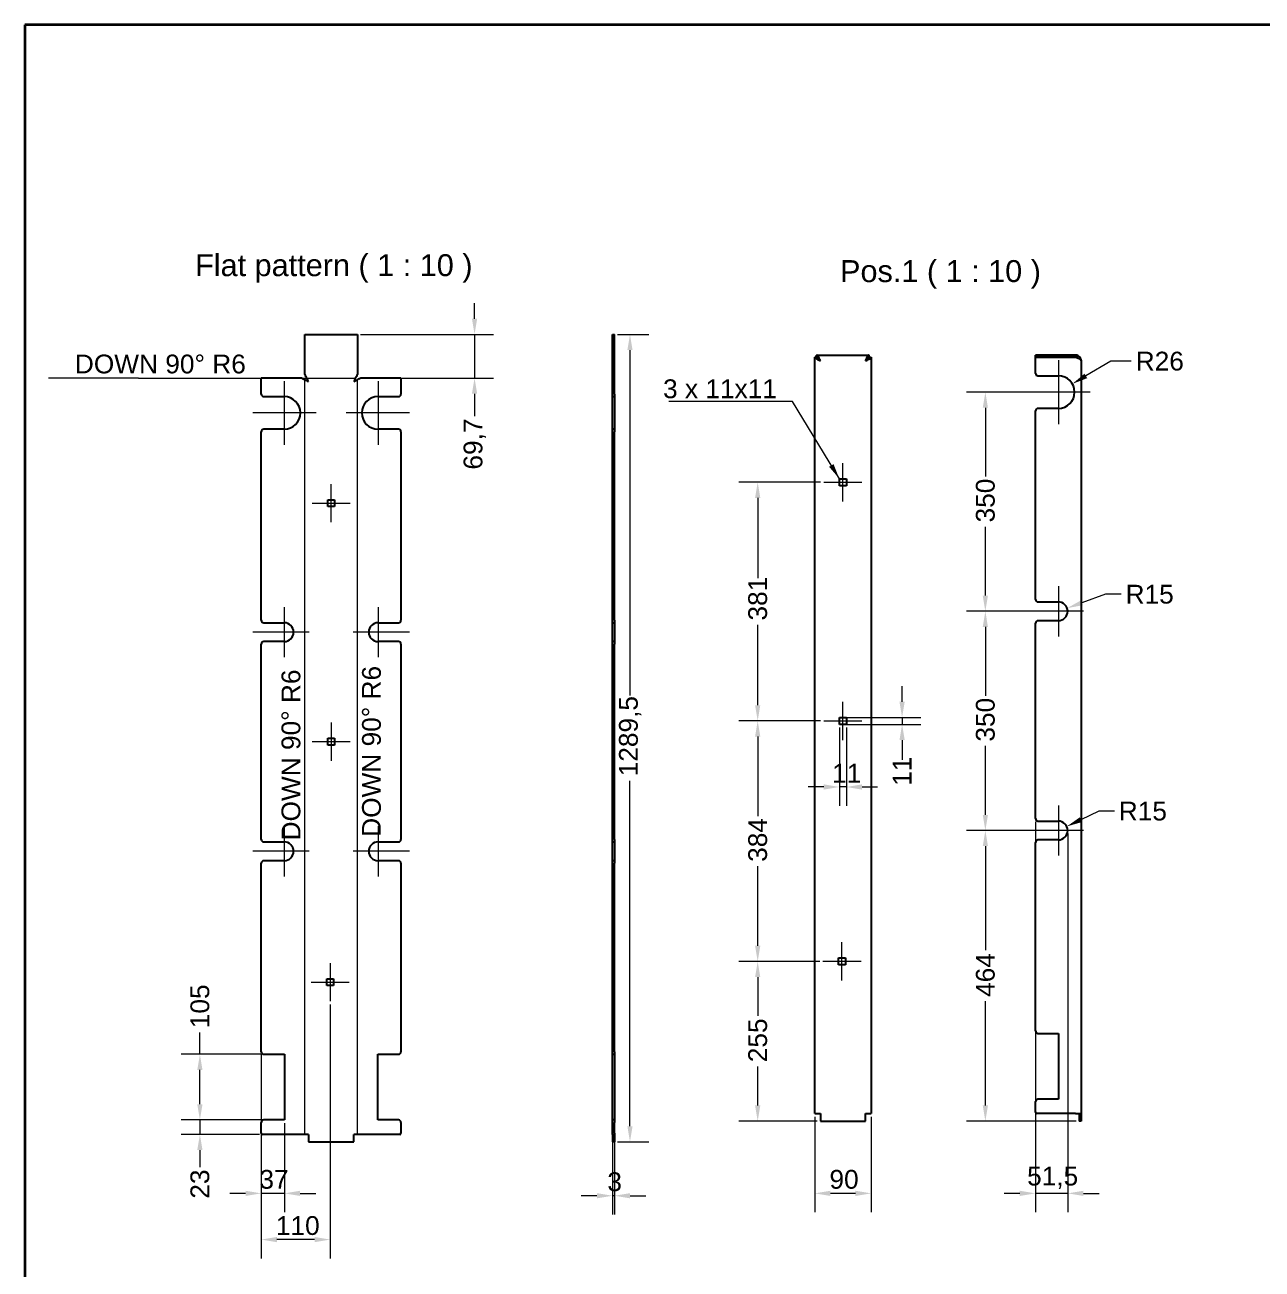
# Model space of a CAD drawing. Header units: millimetres. Extents: x 100 to 2075, y 25 to 2945.
# Drawn here: x 100 to 1088, y 1952 to 2945 of the extents above; entities that cross this region are included whole.
import ezdxf

# ---------------------------------------------------------------- set-up
doc = ezdxf.new("R2010")
doc.units = ezdxf.units.MM
doc.header["$LTSCALE"] = 5
doc.linetypes.add('CHAIN', pattern=[0.3543, 0.2362, -0.0295, 0.0591, -0.0295])
doc.linetypes.add('DASHED', pattern=[0.2067, 0.1654, -0.0413])
doc.layers.get('0').update_dxf_attribs({"lineweight": 18})
for name, color, linetype, lineweight in [('Bend Centerline', 7, 'CHAIN', 18), ('Border', 7, 'Continuous', 35), ('Center Mark', 7, 'Continuous', 18), ('Centerline', 7, 'Continuous', 18), ('Dimension', 7, 'Continuous', 18), ('Hidden', 7, 'DASHED', 25), ('Symbol', 7, 'Continuous', 18), ('Visible', 7, 'Continuous', 25)]:
    doc.layers.add(name, color=color, linetype=linetype, lineweight=lineweight)
doc.styles.add('Label Text', font='arial.ttf')
doc.styles.add('Title', font='arial.ttf')
doc.dimstyles.new('Default - Method 2a$7', dxfattribs={"dimscale": 5, "dimtxt": 3, "dimasz": 2.5, "dimexe": 3, "dimexo": 0.5, "dimgap": 0.7, "dimtad": 0, "dimtoh": 1, "dimdec": 1, "dimrnd": 1e-08, "dimtxsty": 'Title', "dimcen": 0.09, "dimdle": 10, "dimclrd": 256, "dimclre": 256, "dimclrt": 7, "dimazin": 2, "dimtfac": 0.833333, "dimtdec": 1, "dimtmove": 0, "dimatfit": 3, "dimfxl": 1, "dimtolj": 1, "dimlwd": -1, "dimlwe": -1, "dimarcsym": 0})
doc.dimstyles.new('Default - Method 2b', dxfattribs={"dimscale": 5, "dimtxt": 3, "dimasz": 2.5, "dimexe": 3, "dimexo": 0.5, "dimgap": 0.7, "dimtad": 0, "dimtoh": 1, "dimdec": 1, "dimrnd": 1e-08, "dimtxsty": 'Title', "dimcen": 0.09, "dimdle": 10, "dimclrd": 256, "dimclre": 256, "dimclrt": 7, "dimadec": 0, "dimazin": 2, "dimtfac": 0.833333, "dimtdec": 1, "dimtmove": 0, "dimatfit": 3, "dimfxl": 1, "dimtolj": 1, "dimlwd": -1, "dimlwe": -1, "dimarcsym": 0})

# ---------------------------------------------------------------- blocks, each defined once
blk = doc.blocks.new('Borders A3L')
at = {"layer": 'Border'}
for p, q in [((415, 589), (20, 589)), ((20, 589), (20, 5))]:
    blk.add_line(p, q, dxfattribs=at)
blk = doc.blocks.new('*D20')
at = {"layer": 'Defpoints', "color": 0, "transparency": 16777216}
for p in [(569.05, 2060.17), (570.55, 2060.17), (569.05, 2010.17)]:
    blk.add_point(p, dxfattribs=at)
at = {"layer": 'Dimension', "transparency": 16777216}
for p, q in [((569.05, 2057.67), (569.05, 1995.17)), ((570.55, 2057.67), (570.55, 1995.17)), ((556.55, 2010.17), (544.05, 2010.17)), ((570.55, 2010.17), (569.05, 2010.17)), ((583.05, 2010.17), (595.55, 2010.17))]:
    blk.add_line(p, q, dxfattribs=at)
for points in [[(556.55, 2012.26), (556.55, 2008.09), (569.05, 2010.17)], [(583.05, 2012.26), (583.05, 2008.09), (570.55, 2010.17)]]:
    blk.add_solid(points, dxfattribs=at)
at = {"layer": 'Dimension', "color": 7, "transparency": 16777216, "insert": (564.89, 2013.67), "char_height": 15, "attachment_point": 7, "style": 'Title'}
blk.add_mtext('\\A1;3', dxfattribs=at)
blk = doc.blocks.new('*D22')
at = {"layer": 'Defpoints', "color": 0, "transparency": 16777216}
for p in [(343.67, 2165.42), (288.67, 2125.17), (288.67, 1975.17)]:
    blk.add_point(p, dxfattribs=at)
at = {"layer": 'Dimension', "transparency": 16777216}
for p, q in [((343.67, 2162.92), (343.67, 1960.17)), ((288.67, 2122.67), (288.67, 1960.17)), ((331.17, 1975.17), (301.17, 1975.17))]:
    blk.add_line(p, q, dxfattribs=at)
for points in [[(301.17, 1977.26), (301.17, 1973.09), (288.67, 1975.17)], [(331.17, 1977.26), (331.17, 1973.09), (343.67, 1975.17)]]:
    blk.add_solid(points, dxfattribs=at)
at = {"layer": 'Dimension', "color": 7, "transparency": 16777216, "insert": (300.33, 1978.67), "char_height": 15, "attachment_point": 7, "style": 'Title'}
blk.add_mtext('\\A1;110', dxfattribs=at)
blk = doc.blocks.new('*D23')
at = {"layer": 'Defpoints', "color": 0, "transparency": 16777216}
for p in [(239.67, 2070.67), (290.67, 2070.67), (289.67, 2059.17)]:
    blk.add_point(p, dxfattribs=at)
at = {"layer": 'Dimension', "transparency": 16777216}
for p, q in [((239.67, 2083.17), (239.67, 2095.67)), ((288.17, 2070.67), (224.67, 2070.67)), ((239.67, 2070.67), (239.67, 2059.17)), ((287.17, 2059.17), (224.67, 2059.17)), ((239.67, 2046.67), (239.67, 2033.07))]:
    blk.add_line(p, q, dxfattribs=at)
for points in [[(237.59, 2083.17), (241.76, 2083.17), (239.67, 2070.67)], [(237.59, 2046.67), (241.76, 2046.67), (239.67, 2059.17)]]:
    blk.add_solid(points, dxfattribs=at)
at = {"layer": 'Dimension', "color": 7, "transparency": 16777216, "insert": (247.34, 2007.83), "char_height": 15, "attachment_point": 7, "rotation": 90, "style": 'Title'}
blk.add_mtext('\\A1;23', dxfattribs=at)
blk = doc.blocks.new('*D24')
at = {"layer": 'Defpoints', "color": 0, "transparency": 16777216}
for p in [(307.17, 2123.17), (239.67, 2070.67), (307.17, 2070.67)]:
    blk.add_point(p, dxfattribs=at)
at = {"layer": 'Dimension', "transparency": 16777216}
for p, q in [((239.67, 2123.17), (239.67, 2140.46)), ((304.67, 2123.17), (224.67, 2123.17)), ((239.67, 2083.17), (239.67, 2110.67)), ((304.67, 2070.67), (224.67, 2070.67))]:
    blk.add_line(p, q, dxfattribs=at)
for points in [[(237.59, 2110.67), (241.76, 2110.67), (239.67, 2123.17)], [(237.59, 2083.17), (241.76, 2083.17), (239.67, 2070.67)]]:
    blk.add_solid(points, dxfattribs=at)
at = {"layer": 'Dimension', "color": 7, "transparency": 16777216, "insert": (247.33, 2143.96), "char_height": 15, "attachment_point": 7, "rotation": 90, "style": 'Title'}
blk.add_mtext('\\A1;105', dxfattribs=at)
blk = doc.blocks.new('*D25')
at = {"layer": 'Defpoints', "color": 0, "transparency": 16777216}
for p in [(288.67, 2125.17), (307.17, 2070.67), (288.67, 2012.08)]:
    blk.add_point(p, dxfattribs=at)
at = {"layer": 'Dimension', "transparency": 16777216}
for p, q in [((288.67, 2122.67), (288.67, 1997.08)), ((307.17, 2068.17), (307.17, 1997.08)), ((276.17, 2012.08), (263.67, 2012.08)), ((307.17, 2012.08), (288.67, 2012.08)), ((319.67, 2012.08), (332.17, 2012.08))]:
    blk.add_line(p, q, dxfattribs=at)
for points in [[(276.17, 2014.17), (276.17, 2010), (288.67, 2012.08)], [(319.67, 2014.17), (319.67, 2010), (307.17, 2012.08)]]:
    blk.add_solid(points, dxfattribs=at)
at = {"layer": 'Dimension', "color": 7, "transparency": 16777216, "insert": (287.18, 2015.58), "char_height": 15, "attachment_point": 7, "style": 'Title'}
blk.add_mtext('\\A1;37', dxfattribs=at)
blk = doc.blocks.new('*D26')
at = {"layer": 'Defpoints', "color": 0, "transparency": 16777216}
for p in [(736.9, 2197.29), (684.9, 2069.79), (734.9, 2069.79)]:
    blk.add_point(p, dxfattribs=at)
at = {"layer": 'Dimension', "transparency": 16777216}
for p, q in [((734.4, 2197.29), (669.9, 2197.29)), ((684.9, 2184.79), (684.9, 2153.8)), ((684.9, 2082.29), (684.9, 2113.29)), ((732.4, 2069.79), (669.9, 2069.79))]:
    blk.add_line(p, q, dxfattribs=at)
for points in [[(682.81, 2184.79), (686.98, 2184.79), (684.9, 2197.29)], [(682.81, 2082.29), (686.98, 2082.29), (684.9, 2069.79)]]:
    blk.add_solid(points, dxfattribs=at)
at = {"layer": 'Dimension', "color": 7, "transparency": 16777216, "insert": (692.56, 2116.79), "char_height": 15, "attachment_point": 7, "rotation": 90, "style": 'Title'}
blk.add_mtext('\\A1;255', dxfattribs=at)
blk = doc.blocks.new('*D27')
at = {"layer": 'Defpoints', "color": 0, "transparency": 16777216}
for p in [(684.9, 2389.29), (737.65, 2389.29), (736.9, 2197.29)]:
    blk.add_point(p, dxfattribs=at)
at = {"layer": 'Dimension', "transparency": 16777216}
for p, q in [((735.15, 2389.29), (669.9, 2389.29)), ((684.9, 2376.79), (684.9, 2313.33)), ((684.9, 2209.79), (684.9, 2273.26)), ((734.4, 2197.29), (669.9, 2197.29))]:
    blk.add_line(p, q, dxfattribs=at)
for points in [[(682.81, 2376.79), (686.98, 2376.79), (684.9, 2389.29)], [(682.81, 2209.79), (686.98, 2209.79), (684.9, 2197.29)]]:
    blk.add_solid(points, dxfattribs=at)
at = {"layer": 'Dimension', "color": 7, "transparency": 16777216, "insert": (692.56, 2276.76), "char_height": 15, "attachment_point": 7, "rotation": 90, "style": 'Title'}
blk.add_mtext('\\A1;384', dxfattribs=at)
blk = doc.blocks.new('*D28')
at = {"layer": 'Defpoints', "color": 0, "transparency": 16777216}
for p in [(684.9, 2579.79), (737.65, 2579.79), (737.65, 2389.29)]:
    blk.add_point(p, dxfattribs=at)
at = {"layer": 'Dimension', "transparency": 16777216}
for p, q in [((735.15, 2579.79), (669.9, 2579.79)), ((684.9, 2567.29), (684.9, 2503.16)), ((684.9, 2401.79), (684.9, 2465.93)), ((735.15, 2389.29), (669.9, 2389.29))]:
    blk.add_line(p, q, dxfattribs=at)
for points in [[(682.81, 2567.29), (686.98, 2567.29), (684.9, 2579.79)], [(682.81, 2401.79), (686.98, 2401.79), (684.9, 2389.29)]]:
    blk.add_solid(points, dxfattribs=at)
at = {"layer": 'Dimension', "color": 7, "transparency": 16777216, "insert": (692.56, 2469.43), "char_height": 15, "attachment_point": 7, "rotation": 90, "style": 'Title'}
blk.add_mtext('\\A1;381', dxfattribs=at)
blk = doc.blocks.new('*D29')
at = {"layer": 'Defpoints', "color": 0, "transparency": 16777216}
for p in [(936.06, 2658.39), (924.86, 2651.79)]:
    blk.add_point(p, dxfattribs=at)
at = {"layer": 'Dimension', "transparency": 16777216}
for p, q in [((966.82, 2676.5), (946.83, 2664.73)), ((983.12, 2676.5), (966.82, 2676.5))]:
    blk.add_line(p, q, dxfattribs=at)
blk.add_solid([(945.77, 2666.53), (947.89, 2662.94), (936.06, 2658.39)], dxfattribs=at)
at = {"layer": 'Dimension', "color": 7, "transparency": 16777216, "insert": (986.62, 2668.84), "char_height": 15, "attachment_point": 7, "style": 'Title'}
blk.add_mtext('\\A1;R26', dxfattribs=at)
blk = doc.blocks.new('*D30')
at = {"layer": 'Defpoints', "color": 0, "transparency": 16777216}
for p in [(924.86, 2476.79), (931.91, 2479.34)]:
    blk.add_point(p, dxfattribs=at)
at = {"layer": 'Dimension', "transparency": 16777216}
for p, q in [((962.53, 2490.41), (943.67, 2483.59)), ((975.03, 2490.41), (962.53, 2490.41))]:
    blk.add_line(p, q, dxfattribs=at)
blk.add_solid([(942.96, 2485.55), (944.37, 2481.63), (931.91, 2479.34)], dxfattribs=at)
at = {"layer": 'Dimension', "color": 7, "transparency": 16777216, "insert": (978.53, 2482.75), "char_height": 15, "attachment_point": 7, "style": 'Title'}
blk.add_mtext('\\A1;R15', dxfattribs=at)
blk = doc.blocks.new('*D31')
at = {"layer": 'Defpoints', "color": 0, "transparency": 16777216}
for p in [(931.62, 2305.04), (924.86, 2301.79)]:
    blk.add_point(p, dxfattribs=at)
at = {"layer": 'Dimension', "transparency": 16777216}
for p, q in [((957.11, 2317.25), (942.89, 2310.44)), ((969.61, 2317.25), (957.11, 2317.25))]:
    blk.add_line(p, q, dxfattribs=at)
blk.add_solid([(941.99, 2312.32), (943.79, 2308.56), (931.62, 2305.04)], dxfattribs=at)
at = {"layer": 'Dimension', "color": 7, "transparency": 16777216, "insert": (973.11, 2309.59), "char_height": 15, "attachment_point": 7, "style": 'Title'}
blk.add_mtext('\\A1;R15', dxfattribs=at)
blk = doc.blocks.new('*D32')
at = {"layer": 'Defpoints', "color": 0, "transparency": 16777216}
for p in [(924.86, 2301.79), (866.61, 2069.79), (941.61, 2069.79)]:
    blk.add_point(p, dxfattribs=at)
at = {"layer": 'Dimension', "transparency": 16777216}
for p, q in [((922.36, 2301.79), (851.61, 2301.79)), ((866.61, 2289.29), (866.61, 2206.14)), ((866.61, 2082.29), (866.61, 2165.45)), ((939.11, 2069.79), (851.61, 2069.79))]:
    blk.add_line(p, q, dxfattribs=at)
for points in [[(864.52, 2289.29), (868.69, 2289.29), (866.61, 2301.79)], [(864.52, 2082.29), (868.69, 2082.29), (866.61, 2069.79)]]:
    blk.add_solid(points, dxfattribs=at)
at = {"layer": 'Dimension', "color": 7, "transparency": 16777216, "insert": (874.26, 2168.95), "char_height": 15, "attachment_point": 7, "rotation": 90, "style": 'Title'}
blk.add_mtext('\\A1;464', dxfattribs=at)
blk = doc.blocks.new('*D33')
at = {"layer": 'Defpoints', "color": 0, "transparency": 16777216}
for p in [(924.86, 2476.79), (866.61, 2301.79), (924.86, 2301.79)]:
    blk.add_point(p, dxfattribs=at)
at = {"layer": 'Dimension', "transparency": 16777216}
for p, q in [((922.36, 2476.79), (851.61, 2476.79)), ((866.61, 2464.29), (866.61, 2409.33)), ((866.61, 2314.29), (866.61, 2369.26)), ((922.36, 2301.79), (851.61, 2301.79))]:
    blk.add_line(p, q, dxfattribs=at)
for points in [[(864.52, 2464.29), (868.69, 2464.29), (866.61, 2476.79)], [(864.52, 2314.29), (868.69, 2314.29), (866.61, 2301.79)]]:
    blk.add_solid(points, dxfattribs=at)
at = {"layer": 'Dimension', "color": 7, "transparency": 16777216, "insert": (874.27, 2372.76), "char_height": 15, "attachment_point": 7, "rotation": 90, "style": 'Title'}
blk.add_mtext('\\A1;350', dxfattribs=at)
blk = doc.blocks.new('*D34')
at = {"layer": 'Defpoints', "color": 0, "transparency": 16777216}
for p in [(924.86, 2651.79), (866.61, 2476.79), (924.86, 2476.79)]:
    blk.add_point(p, dxfattribs=at)
at = {"layer": 'Dimension', "transparency": 16777216}
for p, q in [((922.36, 2651.79), (851.61, 2651.79)), ((866.61, 2639.29), (866.61, 2584.33)), ((866.61, 2489.29), (866.61, 2544.26)), ((922.36, 2476.79), (851.61, 2476.79))]:
    blk.add_line(p, q, dxfattribs=at)
for points in [[(864.52, 2639.29), (868.69, 2639.29), (866.61, 2651.79)], [(864.52, 2489.29), (868.69, 2489.29), (866.61, 2476.79)]]:
    blk.add_solid(points, dxfattribs=at)
at = {"layer": 'Dimension', "color": 7, "transparency": 16777216, "insert": (874.27, 2547.76), "char_height": 15, "attachment_point": 7, "rotation": 90, "style": 'Title'}
blk.add_mtext('\\A1;350', dxfattribs=at)
blk = doc.blocks.new('*D35')
at = {"layer": 'Defpoints', "color": 0, "transparency": 16777216}
for p in [(906.61, 2311.29), (932.36, 2301.79), (906.61, 2012.08)]:
    blk.add_point(p, dxfattribs=at)
at = {"layer": 'Dimension', "transparency": 16777216}
for p, q in [((906.61, 2308.79), (906.61, 1997.08)), ((932.36, 2299.29), (932.36, 1997.08)), ((894.11, 2012.08), (881.61, 2012.08)), ((932.36, 2012.08), (906.61, 2012.08)), ((944.86, 2012.08), (957.36, 2012.08))]:
    blk.add_line(p, q, dxfattribs=at)
for points in [[(894.11, 2014.17), (894.11, 2010), (906.61, 2012.08)], [(944.86, 2014.17), (944.86, 2010), (932.36, 2012.08)]]:
    blk.add_solid(points, dxfattribs=at)
at = {"layer": 'Dimension', "color": 7, "transparency": 16777216, "insert": (899.94, 2015.58), "char_height": 15, "attachment_point": 7, "style": 'Title'}
blk.add_mtext('\\A1;51,5', dxfattribs=at)
blk = doc.blocks.new('*D36')
at = {"layer": 'Defpoints', "color": 0, "transparency": 16777216}
for p in [(570.55, 2697.92), (582.95, 2697.92), (570.55, 2053.17)]:
    blk.add_point(p, dxfattribs=at)
at = {"layer": 'Dimension', "transparency": 16777216}
for p, q in [((573.05, 2697.92), (597.95, 2697.92)), ((582.95, 2685.42), (582.95, 2409.53)), ((582.95, 2065.67), (582.95, 2341.56)), ((573.05, 2053.17), (597.95, 2053.17))]:
    blk.add_line(p, q, dxfattribs=at)
for points in [[(580.87, 2685.42), (585.03, 2685.42), (582.95, 2697.92)], [(580.87, 2065.67), (585.03, 2065.67), (582.95, 2053.17)]]:
    blk.add_solid(points, dxfattribs=at)
at = {"layer": 'Dimension', "color": 7, "transparency": 16777216, "insert": (591.97, 2345.06), "char_height": 15, "attachment_point": 7, "rotation": 90, "style": 'Title'}
blk.add_mtext('\\A1;1289,5', dxfattribs=at)
blk = doc.blocks.new('*D37')
at = {"layer": 'Defpoints', "color": 0, "transparency": 16777216}
for p in [(365.42, 2697.92), (458.92, 2697.92), (363.92, 2663.05)]:
    blk.add_point(p, dxfattribs=at)
at = {"layer": 'Dimension', "transparency": 16777216}
for p, q in [((458.92, 2710.42), (458.92, 2722.92)), ((367.92, 2697.92), (473.92, 2697.92)), ((458.92, 2697.92), (458.92, 2663.05)), ((366.42, 2663.05), (473.92, 2663.05)), ((458.92, 2650.55), (458.92, 2632.49))]:
    blk.add_line(p, q, dxfattribs=at)
for points in [[(456.84, 2710.42), (461, 2710.42), (458.92, 2697.92)], [(456.84, 2650.55), (461, 2650.55), (458.92, 2663.05)]]:
    blk.add_solid(points, dxfattribs=at)
at = {"layer": 'Dimension', "color": 7, "transparency": 16777216, "insert": (467.94, 2589.95), "char_height": 15, "attachment_point": 7, "rotation": 90, "style": 'Title'}
blk.add_mtext('\\A1;69,7', dxfattribs=at)
blk = doc.blocks.new('*D38')
at = {"layer": 'Defpoints', "color": 0, "transparency": 16777216}
for p in [(750.15, 2386.54), (755.65, 2386.54), (750.15, 2336.54)]:
    blk.add_point(p, dxfattribs=at)
at = {"layer": 'Dimension', "transparency": 16777216}
for p, q in [((750.15, 2384.04), (750.15, 2321.54)), ((755.65, 2384.04), (755.65, 2321.54)), ((737.65, 2336.54), (725.15, 2336.54)), ((755.65, 2336.54), (750.15, 2336.54)), ((768.15, 2336.54), (780.65, 2336.54))]:
    blk.add_line(p, q, dxfattribs=at)
for points in [[(737.65, 2338.63), (737.65, 2334.46), (750.15, 2336.54)], [(768.15, 2338.63), (768.15, 2334.46), (755.65, 2336.54)]]:
    blk.add_solid(points, dxfattribs=at)
at = {"layer": 'Dimension', "color": 7, "transparency": 16777216, "insert": (744.31, 2340.04), "char_height": 15, "attachment_point": 7, "style": 'Title'}
blk.add_mtext('\\A1;11', dxfattribs=at)
blk = doc.blocks.new('*D39')
at = {"layer": 'Defpoints', "color": 0, "transparency": 16777216}
for p in [(750.15, 2392.04), (750.15, 2386.54), (800.15, 2392.04)]:
    blk.add_point(p, dxfattribs=at)
at = {"layer": 'Dimension', "transparency": 16777216}
for p, q in [((800.15, 2404.54), (800.15, 2417.04)), ((752.65, 2392.04), (815.15, 2392.04)), ((752.65, 2386.54), (815.15, 2386.54)), ((800.15, 2392.04), (800.15, 2386.54)), ((800.15, 2374.04), (800.15, 2358.16))]:
    blk.add_line(p, q, dxfattribs=at)
for points in [[(798.06, 2404.54), (802.23, 2404.54), (800.15, 2392.04)], [(798.06, 2374.04), (802.23, 2374.04), (800.15, 2386.54)]]:
    blk.add_solid(points, dxfattribs=at)
at = {"layer": 'Dimension', "color": 7, "transparency": 16777216, "insert": (807.68, 2337.48), "char_height": 15, "attachment_point": 7, "rotation": 90, "style": 'Title'}
blk.add_mtext('\\A1;11', dxfattribs=at)
blk = doc.blocks.new('*D40')
at = {"layer": 'Defpoints', "color": 0, "transparency": 16777216}
for p in [(730.4, 2075.79), (775.4, 2075.79), (730.4, 2012.08)]:
    blk.add_point(p, dxfattribs=at)
at = {"layer": 'Dimension', "transparency": 16777216}
for p, q in [((730.4, 2073.29), (730.4, 1997.08)), ((775.4, 2073.29), (775.4, 1997.08)), ((762.9, 2012.08), (742.9, 2012.08))]:
    blk.add_line(p, q, dxfattribs=at)
for points in [[(742.9, 2014.17), (742.9, 2010), (730.4, 2012.08)], [(762.9, 2014.17), (762.9, 2010), (775.4, 2012.08)]]:
    blk.add_solid(points, dxfattribs=at)
at = {"layer": 'Dimension', "color": 7, "transparency": 16777216, "insert": (742.18, 2015.58), "char_height": 15, "attachment_point": 7, "style": 'Title'}
blk.add_mtext('\\A1;90', dxfattribs=at)

msp = doc.modelspace()

# ---------------------------------------------------------------- linework, layer by layer
at = {"layer": 'Bend Centerline'}
for p, q in [((324.924, 2663.047), (363.92, 2663.047)), ((324.924, 2663.047), (324.924, 2663.047)), ((363.92, 2663.047), (363.92, 2663.047)), ((323.547, 2059.172), (323.547, 2661.67)), ((365.296, 2661.67), (365.296, 2059.172)), ((365.296, 2661.67), (365.296, 2661.67))]:
    msp.add_line(p, q, dxfattribs=at)
at = {"layer": 'Center Mark', "linetype": 'Continuous'}
for p, q in [((924.856, 2677.295), (924.856, 2626.295)), ((306.923, 2660.672), (306.923, 2609.672)), ((381.921, 2660.672), (381.921, 2609.672)), ((950.356, 2651.795), (899.856, 2651.795)), ((332.423, 2635.172), (281.923, 2635.172)), ((406.921, 2635.172), (356.421, 2635.172)), ((924.856, 2496.795), (924.856, 2456.795)), ((306.923, 2480.172), (306.923, 2440.172)), ((381.921, 2480.172), (381.921, 2440.172)), ((944.856, 2476.795), (899.856, 2476.795)), ((326.923, 2460.172), (281.923, 2460.172)), ((406.921, 2460.172), (361.921, 2460.172)), ((924.856, 2321.795), (924.856, 2281.795)), ((306.923, 2305.172), (306.923, 2265.172)), ((381.921, 2305.172), (381.921, 2265.172)), ((944.856, 2301.795), (899.856, 2301.795)), ((326.923, 2285.172), (281.923, 2285.172)), ((406.921, 2285.172), (361.921, 2285.172))]:
    msp.add_line(p, q, dxfattribs=at)
at = {"layer": 'Centerline', "linetype": 'Continuous'}
for p, q in [((752.897, 2564.545), (752.897, 2595.045)), ((344.422, 2547.922), (344.422, 2578.422)), ((737.647, 2579.795), (768.147, 2579.795)), ((329.172, 2563.172), (359.672, 2563.172)), ((752.897, 2374.045), (752.897, 2404.545)), ((344.422, 2387.922), (344.422, 2357.422)), ((737.647, 2389.295), (768.147, 2389.295)), ((359.672, 2372.672), (329.172, 2372.672)), ((752.147, 2182.045), (752.147, 2212.545)), ((343.672, 2195.922), (343.672, 2165.422)), ((767.397, 2197.295), (736.897, 2197.295)), ((328.422, 2180.672), (358.922, 2180.672))]:
    msp.add_line(p, q, dxfattribs=at)
at = {"layer": 'Hidden'}
for p, q in [((570.554, 2663.169), (570.554, 2663.169)), ((569.055, 2660.172), (570.555, 2660.172)), ((570.555, 2565.922), (569.055, 2565.922)), ((570.555, 2560.422), (569.055, 2560.422)), ((570.555, 2375.422), (569.055, 2375.422)), ((570.555, 2369.922), (569.055, 2369.922)), ((570.555, 2183.422), (569.055, 2183.422)), ((570.555, 2177.922), (569.055, 2177.922))]:
    msp.add_line(p, q, dxfattribs=at)
at = {"layer": 'Symbol'}
for q in [(118.831, 2663.047), (324.924, 2663.047)]:
    msp.add_line((190.563, 2663.047), q, dxfattribs=at)
at = {"layer": 'Visible'}
for p, q in [((323.425, 2665.921), (323.425, 2697.921)), ((323.425, 2697.921), (365.418, 2697.921)), ((365.418, 2697.921), (365.418, 2665.921)), ((569.055, 2665.921), (569.055, 2697.921)), ((569.055, 2697.921), (570.555, 2697.921)), ((570.555, 2665.921), (570.555, 2697.921)), ((730.397, 2075.795), (730.397, 2679.791)), ((731.897, 2679.791), (730.397, 2679.791)), ((731.9, 2681.295), (773.893, 2681.295)), ((731.9, 2679.795), (731.9, 2681.295)), ((773.893, 2679.795), (773.893, 2681.295)), ((773.897, 2679.791), (775.397, 2679.791)), ((775.397, 2679.791), (775.397, 2075.795)), ((938.606, 2681.295), (906.606, 2681.295)), ((906.606, 2679.795), (906.606, 2681.295)), ((938.606, 2679.795), (906.606, 2679.795)), ((906.606, 2666.795), (906.606, 2679.791)), ((906.606, 2679.791), (938.606, 2679.791)), ((938.606, 2679.795), (938.606, 2681.295)), ((943.106, 2676.795), (943.106, 2075.795)), ((288.673, 2650.172), (288.673, 2663.169)), ((288.673, 2663.169), (320.673, 2663.169)), ((368.171, 2663.169), (400.171, 2663.169)), ((400.171, 2663.169), (400.171, 2650.172)), ((569.055, 2663.168), (569.055, 2665.921)), ((569.055, 2665.921), (570.555, 2665.921)), ((569.055, 2650.172), (569.055, 2663.169)), ((569.055, 2663.169), (570.555, 2663.169)), ((570.555, 2650.172), (570.555, 2663.169)), ((908.606, 2664.795), (924.856, 2664.795)), ((290.673, 2648.172), (306.923, 2648.172)), ((381.921, 2648.172), (398.171, 2648.172)), ((569.055, 2648.172), (569.055, 2650.172)), ((569.055, 2622.172), (569.055, 2648.172)), ((569.055, 2648.172), (570.555, 2648.172)), ((570.555, 2650.172), (570.555, 2648.172)), ((570.555, 2648.172), (570.555, 2622.172)), ((906.606, 2486.295), (906.606, 2636.795)), ((924.856, 2638.795), (908.606, 2638.795)), ((288.673, 2469.672), (288.673, 2620.172)), ((306.923, 2622.172), (290.673, 2622.172)), ((398.171, 2622.172), (381.921, 2622.172)), ((400.171, 2620.172), (400.171, 2469.672)), ((569.055, 2620.172), (569.055, 2622.172)), ((570.555, 2622.172), (569.055, 2622.172)), ((569.055, 2469.672), (569.055, 2620.172)), ((570.555, 2622.172), (570.555, 2620.172)), ((570.555, 2469.672), (570.555, 2620.172)), ((750.147, 2577.045), (750.147, 2582.545)), ((750.147, 2582.545), (755.647, 2582.545)), ((755.647, 2577.045), (750.147, 2577.045)), ((755.647, 2582.545), (755.647, 2577.045)), ((341.672, 2560.422), (341.672, 2565.922)), ((341.672, 2565.922), (347.172, 2565.922)), ((347.172, 2565.922), (347.172, 2560.422)), ((347.172, 2560.422), (341.672, 2560.422)), ((908.606, 2484.295), (924.856, 2484.295)), ((290.673, 2467.672), (306.923, 2467.672)), ((381.921, 2467.672), (398.171, 2467.672)), ((569.055, 2467.672), (569.055, 2469.672)), ((569.055, 2452.672), (569.055, 2467.672)), ((569.055, 2467.672), (570.555, 2467.672)), ((570.555, 2469.672), (570.555, 2467.672)), ((570.555, 2467.672), (570.555, 2452.672)), ((906.606, 2311.295), (906.606, 2467.295)), ((924.856, 2469.295), (908.606, 2469.295)), ((288.673, 2294.672), (288.673, 2450.672)), ((306.923, 2452.672), (290.673, 2452.672)), ((398.171, 2452.672), (381.921, 2452.672)), ((400.171, 2450.672), (400.171, 2294.672)), ((569.055, 2450.672), (569.055, 2452.672)), ((570.555, 2452.672), (569.055, 2452.672)), ((569.055, 2294.672), (569.055, 2450.672)), ((570.555, 2452.672), (570.555, 2450.672)), ((570.555, 2294.672), (570.555, 2450.672)), ((750.147, 2392.045), (755.647, 2392.045)), ((750.147, 2386.545), (750.147, 2392.045)), ((755.647, 2386.545), (750.147, 2386.545)), ((755.647, 2392.045), (755.647, 2386.545)), ((341.672, 2375.422), (347.172, 2375.422)), ((341.672, 2369.922), (341.672, 2375.422)), ((347.172, 2375.422), (347.172, 2369.922)), ((347.172, 2369.922), (341.672, 2369.922)), ((908.606, 2309.295), (924.856, 2309.295)), ((290.673, 2292.672), (306.923, 2292.672)), ((381.921, 2292.672), (398.171, 2292.672)), ((569.055, 2292.672), (569.055, 2294.672)), ((569.055, 2277.672), (569.055, 2292.672)), ((569.055, 2292.672), (570.555, 2292.672)), ((570.555, 2294.672), (570.555, 2292.672)), ((570.555, 2292.672), (570.555, 2277.672)), ((906.606, 2141.795), (906.606, 2292.295)), ((924.856, 2294.295), (908.606, 2294.295)), ((288.673, 2125.172), (288.673, 2275.672)), ((306.923, 2277.672), (290.673, 2277.672)), ((398.171, 2277.672), (381.921, 2277.672)), ((400.171, 2275.672), (400.171, 2125.172)), ((569.055, 2275.672), (569.055, 2277.672)), ((570.555, 2277.672), (569.055, 2277.672)), ((569.055, 2125.172), (569.055, 2275.672)), ((570.555, 2277.672), (570.555, 2275.672)), ((570.555, 2125.172), (570.555, 2275.672)), ((749.397, 2194.545), (749.397, 2200.045)), ((749.397, 2200.045), (754.897, 2200.045)), ((754.897, 2200.045), (754.897, 2194.545)), ((754.897, 2194.545), (749.397, 2194.545)), ((340.922, 2177.922), (340.922, 2183.422)), ((340.922, 2183.422), (346.422, 2183.422)), ((346.422, 2177.922), (340.922, 2177.922)), ((346.422, 2183.422), (346.422, 2177.922)), ((908.606, 2139.795), (925.106, 2139.795)), ((925.106, 2139.795), (925.106, 2087.295)), ((290.673, 2123.172), (307.173, 2123.172)), ((307.173, 2123.172), (307.173, 2070.672)), ((381.671, 2123.172), (398.171, 2123.172)), ((381.671, 2070.672), (381.671, 2123.172)), ((569.055, 2123.172), (569.055, 2125.172)), ((569.055, 2123.172), (570.555, 2123.172)), ((569.055, 2070.672), (569.055, 2123.172)), ((570.555, 2125.172), (570.555, 2123.172)), ((570.555, 2123.172), (570.555, 2070.672)), ((925.106, 2087.295), (908.606, 2087.295)), ((906.606, 2076.795), (906.606, 2085.295)), ((288.673, 2060.172), (288.673, 2068.672)), ((307.173, 2070.672), (290.673, 2070.672)), ((398.171, 2070.672), (381.671, 2070.672)), ((400.171, 2068.672), (400.171, 2060.172)), ((569.055, 2068.672), (569.055, 2070.672)), ((570.555, 2070.672), (569.055, 2070.672)), ((569.055, 2060.172), (569.055, 2068.672)), ((570.555, 2070.672), (570.555, 2068.672)), ((570.555, 2060.172), (570.555, 2068.672)), ((730.397, 2075.795), (734.897, 2075.795)), ((734.897, 2075.795), (734.897, 2069.795)), ((734.897, 2069.795), (770.897, 2069.795)), ((770.897, 2069.795), (770.897, 2075.795)), ((770.897, 2075.795), (775.397, 2075.795)), ((938.606, 2075.795), (907.606, 2075.795)), ((938.606, 2075.795), (943.106, 2075.795)), ((941.606, 2075.795), (941.606, 2069.795)), ((943.106, 2069.795), (941.606, 2069.795)), ((943.106, 2075.795), (943.106, 2069.795)), ((320.673, 2059.172), (289.673, 2059.172)), ((326.422, 2059.172), (320.673, 2059.172)), ((326.422, 2059.172), (326.422, 2053.172)), ((362.422, 2053.172), (362.422, 2059.172)), ((368.171, 2059.172), (362.422, 2059.172)), ((399.171, 2059.172), (368.171, 2059.172)), ((569.055, 2059.172), (569.055, 2060.172)), ((569.055, 2059.172), (569.055, 2053.172)), ((569.055, 2059.172), (570.555, 2059.172)), ((570.555, 2060.172), (570.555, 2059.172)), ((570.555, 2059.172), (570.555, 2053.172)), ((326.422, 2053.172), (362.422, 2053.172)), ((570.555, 2053.172), (569.055, 2053.172))]:
    msp.add_line(p, q, dxfattribs=at)
for centre, radius, start, end in [((908.606, 2666.795), 2, 180, 270), ((924.856, 2651.795), 13, 270, 90), ((290.673, 2650.172), 2, 180, 270), ((306.923, 2635.172), 13, 270, 90), ((381.921, 2635.172), 13, 90, 270), ((398.171, 2650.172), 2, 270, 0), ((908.606, 2636.795), 2, 90, 180), ((290.673, 2620.172), 2, 90, 180), ((398.171, 2620.172), 2, 0, 90), ((908.606, 2486.295), 2, 180, 270), ((924.856, 2476.795), 7.5, 270, 90), ((290.673, 2469.672), 2, 180, 270), ((306.923, 2460.172), 7.5, 270, 90), ((381.921, 2460.172), 7.5, 90, 270), ((398.171, 2469.672), 2, 270, 0), ((908.606, 2467.295), 2, 90, 180), ((290.673, 2450.672), 2, 90, 180), ((398.171, 2450.672), 2, 0, 90), ((908.606, 2311.295), 2, 180, 270), ((924.856, 2301.795), 7.5, 270, 90), ((290.673, 2294.672), 2, 180, 270), ((306.923, 2285.172), 7.5, 270, 90), ((381.921, 2285.172), 7.5, 90, 270), ((398.171, 2294.672), 2, 270, 0), ((908.606, 2292.295), 2, 90, 180), ((290.673, 2275.672), 2, 90, 180), ((398.171, 2275.672), 2, 0, 90), ((908.606, 2141.795), 2, 180, 270), ((290.673, 2125.172), 2, 180, 270), ((398.171, 2125.172), 2, 270, 0), ((908.606, 2085.295), 2, 90, 180), ((907.606, 2076.795), 1, 180, 270), ((290.673, 2068.672), 2, 90, 180), ((398.171, 2068.672), 2, 0, 90), ((289.673, 2060.172), 1, 180, 270), ((399.171, 2060.172), 1, 270, 0)]:
    msp.add_arc(centre, radius, start, end, dxfattribs=at)
for points, knots in [([(730.397, 2679.791), (730.397, 2679.363), (730.987, 2678.65), (732.88, 2677.651), (734.224, 2677.08), (734.897, 2676.795)], [0, 0, 0, 0, 0.6731984, 1.1219974, 1.5707963, 1.5707963, 1.5707963, 1.5707963]), ([(734.897, 2676.795), (734.639, 2676.959), (734.382, 2677.122), (733.883, 2677.451), (733.643, 2677.614), (733.269, 2677.887), (733.127, 2677.997), (732.918, 2678.168), (732.845, 2678.231), (732.497, 2678.544), (732.276, 2678.792), (731.974, 2679.293), (731.897, 2679.541), (731.897, 2679.791)], [-1.1191828, -1.1191828, -1.1191828, -1.1191828, -0.9357592, -0.9357592, -0.7523155, -0.7523155, -0.6300317, -0.6300317, -0.5601959, -0.5601959, -0.280134, -0.280134, 0, 0, 0, 0]), ([(734.897, 2676.795), (734.469, 2677.805), (733.755, 2679.481), (732.756, 2680.987), (732.186, 2681.295), (731.9, 2681.295)], [0, 0, 0, 0, 0.6731984, 1.1219974, 1.5707963, 1.5707963, 1.5707963, 1.5707963]), ([(734.897, 2676.795), (734.646, 2677.189), (734.398, 2677.579), (733.897, 2678.307), (733.649, 2678.638), (733.336, 2678.986), (733.274, 2679.052), (733.102, 2679.223), (732.993, 2679.321), (732.719, 2679.533), (732.556, 2679.63), (732.228, 2679.762), (732.064, 2679.795), (731.9, 2679.795)], [0, 0, 0, 0, 0.280134, 0.280134, 0.5601959, 0.5601959, 0.6300317, 0.6300317, 0.7523155, 0.7523155, 0.9357592, 0.9357592, 1.1191828, 1.1191828, 1.1191828, 1.1191828]), ([(773.893, 2681.295), (773.608, 2681.295), (773.037, 2680.987), (772.038, 2679.481), (771.325, 2677.805), (770.897, 2676.795)], [0, 0, 0, 0, 0.448799, 0.8975979, 1.5707963, 1.5707963, 1.5707963, 1.5707963]), ([(770.897, 2676.795), (771.147, 2677.189), (771.395, 2677.579), (771.896, 2678.307), (772.145, 2678.638), (772.457, 2678.986), (772.52, 2679.052), (772.692, 2679.223), (772.801, 2679.321), (773.074, 2679.533), (773.238, 2679.63), (773.566, 2679.762), (773.729, 2679.795), (773.893, 2679.795)], [-1.1191947, -1.1191947, -1.1191947, -1.1191947, -0.8390577, -0.8390577, -0.5589927, -0.5589927, -0.4891562, -0.4891562, -0.3668711, -0.3668711, -0.1834255, -0.1834255, 0, 0, 0, 0]), ([(770.897, 2676.795), (771.907, 2677.223), (773.583, 2677.936), (775.089, 2678.935), (775.397, 2679.506), (775.397, 2679.791)], [0, 0, 0, 0, 0.6731984, 1.1219974, 1.5707963, 1.5707963, 1.5707963, 1.5707963]), ([(770.897, 2676.795), (771.291, 2677.045), (771.681, 2677.294), (772.409, 2677.794), (772.74, 2678.043), (773.088, 2678.356), (773.154, 2678.418), (773.325, 2678.59), (773.423, 2678.699), (773.634, 2678.972), (773.732, 2679.136), (773.863, 2679.464), (773.897, 2679.627), (773.897, 2679.791)], [0, 0, 0, 0, 0.280134, 0.280134, 0.5601961, 0.5601961, 0.6300318, 0.6300318, 0.7523156, 0.7523156, 0.9357593, 0.9357593, 1.1191828, 1.1191828, 1.1191828, 1.1191828]), ([(943.106, 2676.795), (943.106, 2677.805), (942.515, 2679.481), (940.623, 2680.987), (939.279, 2681.295), (938.606, 2681.295)], [0, 0, 0, 0, 0.6731984, 1.1219974, 1.5707963, 1.5707963, 1.5707963, 1.5707963]), ([(940.834, 2678.803), (940.8, 2678.842), (940.764, 2678.88), (940.658, 2678.986), (940.585, 2679.052), (940.376, 2679.223), (940.234, 2679.321), (939.86, 2679.533), (939.62, 2679.63), (939.121, 2679.762), (938.864, 2679.795), (938.606, 2679.795)], [0.52317404, 0.52317404, 0.52317404, 0.52317404, 0.56019592, 0.56019592, 0.63003167, 0.63003167, 0.75231547, 0.75231547, 0.93575922, 0.93575922, 1.11918285, 1.11918285, 1.11918285, 1.11918285]), ([(938.606, 2679.791), (939.616, 2679.363), (941.292, 2678.65), (942.798, 2677.651), (943.106, 2677.08), (943.106, 2676.795)], [0, 0, 0, 0, 0.6731984, 1.1219974, 1.5707963, 1.5707963, 1.5707963, 1.5707963]), ([(320.673, 2663.169), (321.494, 2662.74), (322.316, 2662.312), (323.137, 2661.884), (323.684, 2661.599), (324.232, 2661.314), (324.78, 2661.028), (325.327, 2660.743), (325.874, 2660.457), (326.422, 2660.172)], [0, 0, 0, 0, 0.6731984, 0.6731984, 0.6731984, 1.1219974, 1.1219974, 1.1219974, 1.5707963, 1.5707963, 1.5707963, 1.5707963]), ([(326.422, 2660.172), (325.994, 2660.993), (325.566, 2661.815), (325.137, 2662.636), (324.852, 2663.183), (324.567, 2663.732), (324.281, 2664.279), (323.996, 2664.827), (323.711, 2665.374), (323.425, 2665.921)], [0, 0, 0, 0, 0.6731984, 0.6731984, 0.6731984, 1.1219974, 1.1219974, 1.1219974, 1.5707963, 1.5707963, 1.5707963, 1.5707963]), ([(365.418, 2665.921), (365.133, 2665.374), (364.847, 2664.827), (364.562, 2664.279), (364.277, 2663.732), (363.991, 2663.183), (363.706, 2662.636), (363.278, 2661.815), (362.85, 2660.993), (362.422, 2660.172)], [0, 0, 0, 0, 0.448799, 0.448799, 0.448799, 0.8975979, 0.8975979, 0.8975979, 1.5707963, 1.5707963, 1.5707963, 1.5707963]), ([(362.422, 2660.172), (363.243, 2660.6), (364.065, 2661.028), (364.886, 2661.456), (365.433, 2661.742), (365.981, 2662.027), (366.529, 2662.312), (367.076, 2662.598), (367.623, 2662.883), (368.171, 2663.169)], [0, 0, 0, 0, 0.6731984, 0.6731984, 0.6731984, 1.1219974, 1.1219974, 1.1219974, 1.5707963, 1.5707963, 1.5707963, 1.5707963]), ([(570.554, 2663.169), (570.554, 2663.539), (570.554, 2663.909), (570.554, 2664.279), (570.554, 2664.827), (570.555, 2665.374), (570.555, 2665.921)], [0.81866224, 0.81866224, 0.81866224, 0.81866224, 1.12199738, 1.12199738, 1.12199738, 1.57079633, 1.57079633, 1.57079633, 1.57079633])]:
    msp.add_open_spline(points, degree=3, knots=knots, dxfattribs=at)

# ---------------------------------------------------------------- block references
at = {"xscale": 5, "yscale": 5, "zscale": 5}
msp.add_blockref('Borders A3L', (0, 0), dxfattribs=at)

# ---------------------------------------------------------------- texts
at = {"layer": 'Symbol', "char_height": 17.5, "attachment_point": 7, "style": 'Label Text'}
for s, insert in [('Flat pattern ( 1 : 10 )', (235.82, 2739.118)), ('Pos.1 ( 1 : 10 )', (750.636, 2734.396))]:
    msp.add_mtext(s, dxfattribs=dict(at, insert=insert))
at = {"layer": 'Symbol', "color": 7, "insert": (139.898, 2666.547), "char_height": 15, "attachment_point": 7, "style": 'Title'}
msp.add_mtext('DOWN 90° R6', dxfattribs=at)
at = {"layer": 'Symbol', "color": 7, "insert": (700.22, 2646.754), "char_height": 15, "width": 90.85748, "attachment_point": 9, "style": 'Title'}
msp.add_mtext('\\fArial|b0|i0;3 x 11x11', dxfattribs=at)
at = {"layer": 'Symbol', "color": 7, "char_height": 15, "attachment_point": 7, "rotation": 90, "style": 'Title'}
for insert in [(320.047, 2293.882), (384.311, 2296.763)]:
    msp.add_mtext('DOWN 90° R6', dxfattribs=dict(at, insert=insert))

# ---------------------------------------------------------------- dimensions: what is measured, and where the dimension line sits
at = {"layer": 'Dimension'}
for base, p1, p2, angle, override, picture, middle in [((458.922, 2697.921), (363.92, 2663.047), (365.418, 2697.921), 270, {"dimgap": 0.7, "dimtoh": 0, "dimdec": 1, "dimlfac": 2, "dimtol": 0, "dimlim": 0, "dimtp": 0, "dimtm": 0, "dimtdec": 1, "dimtofl": 1, "dimatfit": 1}, '*D37', (458.922, 2609.469)), ((582.951, 2697.921), (570.555, 2053.172), (570.555, 2697.921), 90, {"dimgap": 0.7, "dimtoh": 0, "dimdec": 1, "dimlfac": 2, "dimtol": 0, "dimlim": 0, "dimtp": 0, "dimtm": 0, "dimtdec": 1, "dimtofl": 0, "dimatfit": 1}, '*D36', (582.951, 2375.547)), ((866.606, 2476.795), (924.856, 2651.795), (924.856, 2476.795), 90, {"dimgap": 0.7, "dimtoh": 0, "dimdec": 1, "dimlfac": 2, "dimtol": 0, "dimlim": 0, "dimtp": 0, "dimtm": 0, "dimtdec": 1, "dimtofl": 0, "dimatfit": 1}, '*D34', (866.606, 2564.295)), ((684.897, 2579.795), (737.647, 2389.295), (737.647, 2579.795), 270, {"dimgap": 0.7, "dimtoh": 0, "dimdec": 1, "dimlfac": 2, "dimtol": 0, "dimlim": 0, "dimtp": 0, "dimtm": 0, "dimtdec": 1, "dimtofl": 0, "dimatfit": 1}, '*D28', (684.897, 2484.545)), ((866.606, 2301.795), (924.856, 2476.795), (924.856, 2301.795), 90, {"dimgap": 0.7, "dimtoh": 0, "dimdec": 1, "dimlfac": 2, "dimtol": 0, "dimlim": 0, "dimtp": 0, "dimtm": 0, "dimtdec": 1, "dimtofl": 0, "dimatfit": 1}, '*D33', (866.606, 2389.295)), ((800.147, 2392.045), (750.147, 2386.545), (750.147, 2392.045), 90, {"dimgap": 0.7, "dimtoh": 0, "dimdec": 1, "dimlfac": 2, "dimtol": 0, "dimlim": 0, "dimtp": 0, "dimtm": 0, "dimtdec": 1, "dimtofl": 1, "dimatfit": 1}, '*D39', (800.147, 2346.07)), ((684.897, 2389.295), (736.897, 2197.295), (737.647, 2389.295), 90, {"dimgap": 0.7, "dimtoh": 0, "dimdec": 1, "dimlfac": 2, "dimtol": 0, "dimlim": 0, "dimtp": 0, "dimtm": 0, "dimtdec": 1, "dimtofl": 0, "dimatfit": 1}, '*D27', (684.897, 2293.295)), ((750.147, 2336.545), (755.647, 2386.545), (750.147, 2386.545), 180, {"dimgap": 0.7, "dimtad": 1, "dimtoh": 0, "dimdec": 1, "dimlfac": 2, "dimtol": 0, "dimlim": 0, "dimtp": 0, "dimtm": 0, "dimtdec": 1, "dimtofl": 1, "dimatfit": 1}, '*D38', (752.897, 2336.545)), ((866.606, 2069.795), (924.856, 2301.795), (941.606, 2069.795), 90, {"dimgap": 0.7, "dimtoh": 0, "dimdec": 1, "dimlfac": 2, "dimtol": 0, "dimlim": 0, "dimtp": 0, "dimtm": 0, "dimtdec": 1, "dimtofl": 0, "dimatfit": 1}, '*D32', (866.606, 2185.795)), ((684.897, 2069.795), (736.897, 2197.295), (734.897, 2069.795), 90, {"dimgap": 0.7, "dimtoh": 0, "dimdec": 1, "dimlfac": 2, "dimtol": 0, "dimlim": 0, "dimtp": 0, "dimtm": 0, "dimtdec": 1, "dimtofl": 0, "dimatfit": 1}, '*D26', (684.897, 2133.545)), ((239.673, 2070.672), (307.173, 2123.172), (307.173, 2070.672), 90, {"dimgap": 0.7, "dimtoh": 0, "dimdec": 1, "dimlfac": 2, "dimtol": 0, "dimlim": 0, "dimtp": 0, "dimtm": 0, "dimtdec": 1, "dimtofl": 0, "dimatfit": 2}, '*D24', (239.673, 2159.885)), ((288.673, 2012.082), (307.173, 2070.672), (288.673, 2125.172), 180, {"dimgap": 0.7, "dimtad": 1, "dimtoh": 0, "dimdec": 1, "dimlfac": 2, "dimtol": 0, "dimlim": 0, "dimtp": 0, "dimtm": 0, "dimtdec": 1, "dimtofl": 1, "dimatfit": 1}, '*D25', (297.923, 2012.082)), ((239.673, 2070.672), (289.673, 2059.172), (290.673, 2070.672), 90, {"dimgap": 0.7, "dimtoh": 0, "dimdec": 1, "dimlfac": 2, "dimtol": 0, "dimlim": 0, "dimtp": 0, "dimtm": 0, "dimtdec": 1, "dimtofl": 1, "dimatfit": 1}, '*D23', (239.673, 2018.697)), ((730.397, 2012.082), (775.397, 2075.795), (730.397, 2075.795), 180, {"dimgap": 0.7, "dimtad": 1, "dimtoh": 0, "dimdec": 1, "dimlfac": 2, "dimtol": 0, "dimlim": 0, "dimtp": 0, "dimtm": 0, "dimtdec": 1, "dimtofl": 0, "dimatfit": 1}, '*D40', (752.897, 2012.082))]:
    dim = msp.add_linear_dim(base=base, p1=p1, p2=p2, angle=angle, dimstyle='Default - Method 2b', override=override, dxfattribs=at)
    dim.commit()
    dim.dimension.update_dxf_attribs({"geometry": picture, "text_midpoint": middle, "dimtype": 160})
for center, mpoint, picture, middle in [((924.856, 2651.795), (936.058, 2658.391), '*D29', (1004.537, 2676.502)), ((924.856, 2476.795), (931.909, 2479.344), '*D30', (996.507, 2490.41)), ((924.856, 2301.795), (931.619, 2305.036), '*D31', (991.088, 2317.251))]:
    dim = msp.add_radius_dim(center=center, mpoint=mpoint, dimstyle='Default - Method 2b', override={"dimgap": 0.7, "dimtih": 1, "dimdec": 1, "dimlfac": 2, "dimcen": 0, "dimtol": 0, "dimlim": 0, "dimtp": 0, "dimtm": 0, "dimtdec": 1, "dimtofl": 0}, dxfattribs=at)
    dim.commit()
    dim.dimension.update_dxf_attribs({"geometry": picture, "text_midpoint": middle, "dimtype": 164})
for base, p1, p2, override, picture, middle in [((906.606, 2012.082), (932.356, 2301.795), (906.606, 2311.295), {"dimgap": 0.7, "dimtad": 1, "dimtoh": 0, "dimdec": 1, "dimlfac": 2, "dimtol": 0, "dimlim": 0, "dimtp": 0, "dimtm": 0, "dimtdec": 1, "dimtofl": 1, "dimatfit": 1}, '*D35', (919.481, 2012.082)), ((288.673, 1975.172), (343.672, 2165.422), (288.673, 2125.172), {"dimgap": 0.7, "dimtad": 1, "dimtoh": 0, "dimdec": 1, "dimlfac": 2, "dimtol": 0, "dimlim": 0, "dimtp": 0, "dimtm": 0, "dimtdec": 1, "dimtofl": 0, "dimatfit": 1}, '*D22', (316.172, 1975.172)), ((569.055, 2010.172), (570.555, 2060.172), (569.055, 2060.172), {"dimgap": 0.7, "dimtad": 1, "dimtoh": 0, "dimdec": 1, "dimlfac": 2, "dimtol": 0, "dimlim": 0, "dimtp": 0, "dimtm": 0, "dimtdec": 1, "dimtofl": 1, "dimatfit": 1}, '*D20', (569.805, 2010.172))]:
    dim = msp.add_linear_dim(base=base, p1=p1, p2=p2, dimstyle='Default - Method 2b', override=override, dxfattribs=at)
    dim.commit()
    dim.dimension.update_dxf_attribs({"geometry": picture, "text_midpoint": middle, "dimtype": 160})

# ---------------------------------------------------------------- leaders
at = {"layer": 'Symbol', "annotation_type": 0, "has_hookline": 1, "hookline_direction": 1, "text_width": 86.143}
msp.add_leader([(750.147, 2582.545), (712.72, 2644.254), (700.22, 2644.254)], dimstyle='Default - Method 2a$7', override={"dimgap": 0, "dimtad": 1}, dxfattribs=at)

doc.saveas('drawing.dxf')
